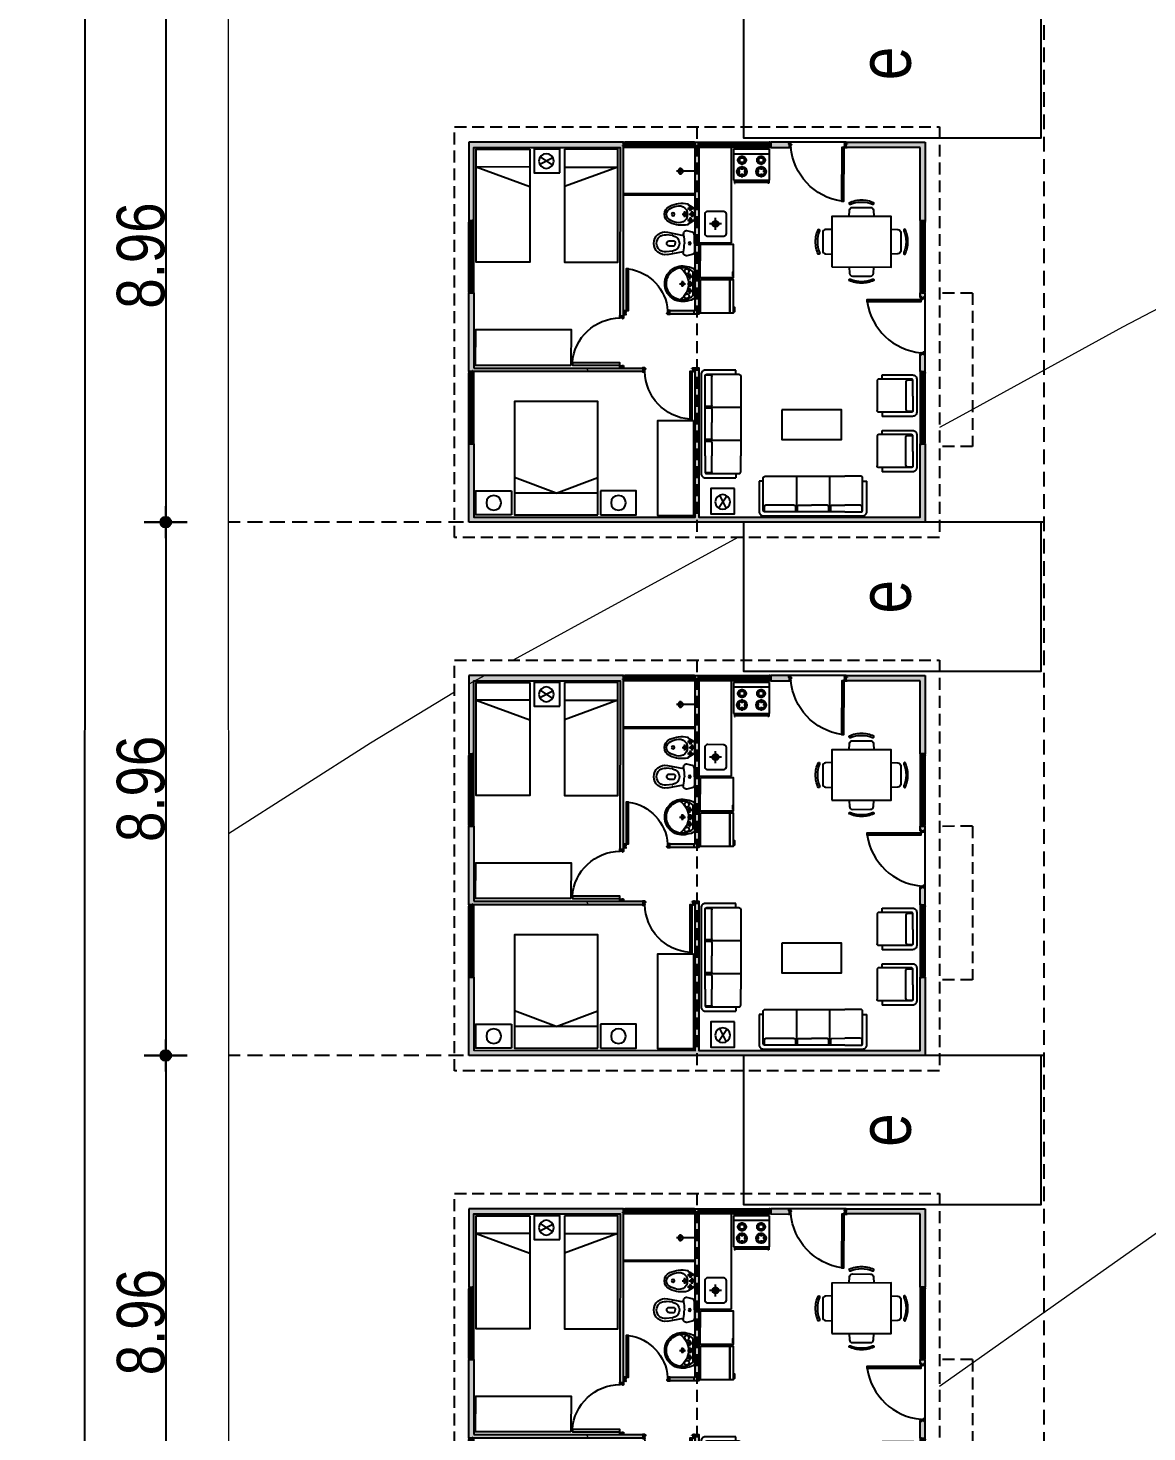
# Model space of a CAD drawing. Header units: inches. Extents: x 203 to 1065, y -1127 to 921.
# Drawn here: x 744.45 to 763.23, y 759.78 to 783.35 of the extents above; entities that cross this region are included whole.
import ezdxf

# ---------------------------------------------------------------- set-up
doc = ezdxf.new("R2010")
doc.units = ezdxf.units.IN
doc.header["$MEASUREMENT"] = 0
doc.header["$PDMODE"] = 35
doc.linetypes.add('DASHED2', pattern=[0.375, 0.25, -0.125])
doc.linetypes.add('HIDDEN', pattern=[0.375, 0.25, -0.125])
for name, color, linetype in [('4-paneles', 3, 'Continuous'), ('4-PUERTA', 3, 'Continuous'), ('4-Ventana', 7, 'Continuous'), ('7-TECHO', 3, 'Continuous'), ('8-MUROS', 4, 'Continuous'), ('9-Equipamiento', 8, 'Continuous'), ('COTAS', 7, 'Continuous'), ('CURVAS', 32, 'Continuous'), ('D2', 40, 'Continuous'), ('Estacionamiento', 8, 'Continuous'), ('Mobiliario', 8, 'Continuous')]:
    doc.layers.add(name, color=color, linetype=linetype)
doc.layers.add('Limite terrenos', color=2, linetype='DASHED2', transparency=0.4)
doc.styles.add('TECHNICLITE', font='techl___.ttf')
doc.dimstyles.new('1-100', dxfattribs={"dimscale": 0, "dimtxt": 0.09, "dimasz": 0.03, "dimexe": 0.12, "dimexo": 0.2, "dimgap": 0.005, "dimtad": 3, "dimzin": 0, "dimdsep": 46, "dimtxsty": 'TECHNICLITE', "dimblk1": 'COTA', "dimblk2": 'COTA', "dimsah": 1, "dimcen": 2.5, "dimse1": 1, "dimse2": 1, "dimclrd": 7, "dimclre": 7, "dimclrt": 7, "dimadec": 0, "dimazin": 0, "dimtfac": 1, "dimtdec": 6, "dimtmove": 2, "dimatfit": 3, "dimldrblk": 'COTA', "dimfxl": 1, "dimtolj": 1, "dimtzin": 0, "dimarcsym": 0})

# ---------------------------------------------------------------- blocks, each defined once
blk = doc.blocks.new('PERFIL PUERTA 1')
for p, q in [((-0.002, 0.04), (0.005, 0.04)), ((-0.002, 0.001), (-0.002, 0.002)), ((0, 0), (-0.002, 0)), ((-0.002, 0), (-0.002, 0)), ((0, 0), (-0.002, 0)), ((0, 0.038), (0.005, 0.038)), ((0, 0.032), (0, 0.038)), ((0, 0.032), (0.041, 0.032)), ((0, 0.024), (0, 0.031)), ((0.042, 0.031), (0, 0.031)), ((0, 0.024), (0.01, 0.024)), ((0, 0.013), (0, 0.023)), ((0.01, 0.023), (0, 0.023)), ((0, 0.009), (0, 0.014)), ((0, 0.001), (0, 0.009)), ((0, 0.001), (0.001, 0.001)), ((0, 0), (0, -0.009)), ((0.001, 0.001), (0.001, -0.009)), ((0.005, 0.038), (0.005, 0.04)), ((0.01, 0.023), (0.01, 0.024)), ((0.037, 0.038), (0.037, 0.04)), ((0.037, 0.04), (0.048, 0.04)), ((0.037, 0.038), (0.041, 0.038)), ((0.041, 0.032), (0.041, 0.038)), ((0.042, 0.031), (0.042, 0.038)), ((0.042, 0.038), (0.058, 0.038)), ((0.046, 0.055), (0.049, 0.055)), ((0.046, 0.052), (0.046, 0.055)), ((0.046, 0.052), (0.047, 0.052)), ((0.046, 0.046), (0.046, 0.049)), ((0.046, 0.049), (0.047, 0.049)), ((0.046, 0.046), (0.048, 0.046)), ((0.047, 0.053), (0.048, 0.053)), ((0.047, 0.052), (0.047, 0.053)), ((0.047, 0.048), (0.047, 0.049)), ((0.047, 0.048), (0.048, 0.048)), ((0.048, 0.048), (0.048, 0.053)), ((0.048, 0.04), (0.048, 0.046)), ((0.049, 0.04), (0.049, 0.055)), ((0.049, 0.04), (0.059, 0.04)), ((0.05, 0.023), (0.05, 0.024)), ((0.05, 0.024), (0.058, 0.024)), ((0.058, 0.023), (0.05, 0.023)), ((0.056, 0.001), (0.058, 0.001)), ((0.056, 0.001), (0.056, -0.009)), ((0.057, 0.031), (0.057, 0.032)), ((0.057, 0.032), (0.058, 0.032)), ((0.058, 0.031), (0.057, 0.031)), ((0.058, 0.032), (0.058, 0.038)), ((0.058, 0.024), (0.058, 0.031)), ((0.058, 0.013), (0.058, 0.023)), ((0.058, 0.009), (0.058, 0.014)), ((0.058, 0.001), (0.058, 0.009)), ((0.058, 0), (0.058, -0.009)), ((0.058, 0), (0.059, 0)), ((0.059, 0), (0.058, 0)), ((0.059, 0), (0.059, 0)), ((0, -0.009), (0.001, -0.009)), ((0.056, -0.009), (0.058, -0.009))]:
    blk.add_line(p, q)
for radius in [0.00228, 0.00128]:
    blk.add_circle((-0.002, 0.042), radius)
for centre, radius, start, end in [((-0.006, 0.008), 0.004, 15.4778, 15.4778), ((-0.006, 0.04), 0.004, 344.5222, 353.5674), ((-0.001, 0.039), 0.000208, 164.5222, 254.3626), ((-0.002, 0.038), 0.000926, 315.0751, 43.9996), ((-0.001, 0.038), 0.000208, 108.652, 250.079), ((-0.002, 0.037), 0.000926, 316.0004, 45.3053), ((-0.002, 0.035), 0.000926, 315.0751, 47.463), ((-0.001, 0.036), 0.000208, 105.6374, 242.4915), ((-0.002, 0.033), 0.000926, 316.0004, 45.3053), ((-0.001, 0.034), 0.000208, 108.652, 250.079), ((-0.006, 0.032), 0.004, 359.3447, 0.6553), ((-0.001, 0.033), 0.000208, 105.6374, 180.6553), ((-0.002, 0.032), 0.000926, 315.0751, 43.9996), ((-0.001, 0.032), 0.000208, 179.3447, 254.3626), ((-0.002, 0.03), 0.000926, 316.0004, 45.3053), ((-0.001, 0.031), 0.000208, 108.652, 250.079), ((-0.001, 0.029), 0.000208, 105.6374, 242.4915), ((-0.002, 0.028), 0.000926, 315.0751, 47.463), ((-0.001, 0.027), 0.000208, 108.652, 250.079), ((-0.002, 0.026), 0.000926, 316.0004, 45.3053), ((-0.006, 0.024), 0.004, 0, 15.4778), ((-0.001, 0.026), 0.000208, 105.6374, 195.4778), ((-0.006, 0.024), 0.004, 344.5222, 0), ((-0.001, 0.023), 0.000208, 164.5222, 254.3626), ((-0.002, 0.023), 0.000926, 315.0751, 43.9996), ((-0.001, 0.022), 0.000208, 108.652, 250.079), ((-0.002, 0.021), 0.000926, 316.0004, 45.3053), ((-0.002, 0.019), 0.000926, 315.0751, 47.463), ((-0.001, 0.02), 0.000208, 105.6374, 242.4915), ((-0.002, 0.017), 0.000926, 316.0004, 45.3053), ((-0.001, 0.018), 0.000208, 108.652, 250.079), ((-0.001, 0.017), 0.000208, 105.6374, 195.4778), ((-0.006, 0.015), 0.004, 8.6374, 15.4778), ((-0.001, 0.016), 0.000208, 164.5222, 254.3626), ((-0.006, 0.017), 0.004, 344.5222, 351.3626), ((-0.002, 0.015), 0.000926, 315.0751, 43.9996), ((-0.001, 0.014), 0.000208, 108.652, 250.079), ((-0.002, 0.013), 0.000926, 316.0004, 45.3053), ((-0.002, 0.011), 0.000926, 315.0751, 47.463), ((-0.001, 0.012), 0.000208, 105.6374, 242.4915), ((-0.001, 0.01), 0.000208, 108.652, 250.079), ((-0.002, 0.01), 0.000926, 316.0004, 45.3053), ((-0.001, 0.009), 0.000208, 164.5222, 254.3626), ((-0.001, 0.009), 0.000208, 105.6374, 195.4778), ((-0.002, 0.008), 0.000926, 315.0751, 43.9996), ((-0.002, 0.006), 0.000926, 316.0004, 45.3053), ((-0.001, 0.007), 0.000208, 108.652, 250.079), ((-0.001, 0.005), 0.000208, 105.6374, 242.4915), ((-0.002, 0.004), 0.000926, 315.0751, 47.463), ((-0.001, 0.003), 0.000208, 108.652, 250.079), ((-0.002, 0.003), 0.000926, 316.0004, 45.3053), ((-0.001, 0.002), 0.000208, 105.6374, 195.4778), ((-0.006, 0), 0.004, 0, 15.4778), ((0.063, 0.04), 0.004, 186.4326, 195.4778), ((0.06, 0.038), 0.000926, 136.0004, 224.9249), ((0.059, 0.039), 0.000208, 285.6374, 15.4778), ((0.059, 0.038), 0.000208, 289.921, 71.348), ((0.06, 0.037), 0.000926, 134.6947, 223.9996), ((0.059, 0.036), 0.000208, 297.5085, 74.3626), ((0.06, 0.035), 0.000926, 132.537, 224.9249), ((0.059, 0.034), 0.000208, 289.921, 71.348), ((0.06, 0.033), 0.000926, 134.6947, 223.9996), ((0.059, 0.033), 0.000208, 359.3447, 74.3626), ((0.059, 0.032), 0.000208, 285.6374, 0.6553), ((0.06, 0.032), 0.000926, 136.0004, 224.9249), ((0.059, 0.031), 0.000208, 289.921, 71.348), ((0.06, 0.03), 0.000926, 134.6947, 223.9996), ((0.06, 0.028), 0.000926, 132.537, 224.9249), ((0.059, 0.029), 0.000208, 297.5085, 74.3626), ((0.06, 0.026), 0.000926, 134.6947, 223.9996), ((0.059, 0.027), 0.000208, 289.921, 71.348), ((0.059, 0.026), 0.000208, 344.5222, 74.3626), ((0.063, 0.024), 0.004, 164.5222, 180), ((0.059, 0.024), 0.000208, 285.6374, 15.4778), ((0.06, 0.023), 0.000926, 136.0004, 224.9249), ((0.063, 0.025), 0.004, 186.4326, 195.4778), ((0.059, 0.022), 0.000208, 289.921, 71.348), ((0.06, 0.021), 0.000926, 134.6947, 223.9996), ((0.059, 0.02), 0.000208, 297.5085, 74.3626), ((0.06, 0.02), 0.000926, 132.537, 224.9249), ((0.059, 0.019), 0.000208, 289.921, 71.348), ((0.06, 0.018), 0.000926, 134.6947, 223.9996), ((0.06, 0.016), 0.000926, 136.0004, 224.9249), ((0.059, 0.017), 0.000208, 285.6374, 0.6553), ((0.059, 0.017), 0.000208, 359.3447, 74.3626), ((0.06, 0.014), 0.000926, 134.6947, 223.9996), ((0.059, 0.015), 0.000208, 289.921, 71.348), ((0.059, 0.014), 0.000208, 297.5085, 74.3626), ((0.06, 0.013), 0.000926, 132.537, 224.9249), ((0.059, 0.012), 0.000208, 289.921, 71.348), ((0.06, 0.011), 0.000926, 134.6947, 223.9996), ((0.063, 0.009), 0.004, 164.5222, 180), ((0.059, 0.01), 0.000208, 344.5222, 74.3626), ((0.063, 0.009), 0.004, 180, 195.4778), ((0.059, 0.008), 0.000208, 285.6374, 15.4778), ((0.06, 0.007), 0.000926, 136.0004, 224.9249), ((0.059, 0.006), 0.000208, 289.921, 71.348), ((0.06, 0.006), 0.000926, 134.6947, 223.9996), ((0.059, 0.005), 0.000208, 297.5085, 74.3626), ((0.06, 0.004), 0.000926, 132.537, 224.9249), ((0.06, 0.002), 0.000926, 134.6947, 223.9996), ((0.059, 0.003), 0.000208, 289.921, 71.348), ((0.059, 0.001), 0.000208, 344.5222, 74.3626), ((0.063, 0), 0.004, 164.5222, 180), ((0.064, 0.032), 0.004, 179.3447, 180.6553), ((0.064, 0.017), 0.004, 179.3447, 180.6553)]:
    blk.add_arc(centre, radius, start, end)
blk = doc.blocks.new('PERFIL PUERTA')
blk.add_lwpolyline([(0.026, -0.008), (0.026, -0.009), (0.025, -0.008), (0.025, -0.009), (0.024, -0.008), (0.024, -0.009), (0.023, -0.008), (0.023, -0.009), (0.022, -0.008), (0.022, -0.009), (0.021, -0.008), (0.021, -0.009), (0.02, -0.008), (0.02, -0.009), (0.019, -0.008), (0.019, -0.009), (0.018, -0.008), (0.018, -0.009), (0.017, -0.008), (0.017, -0.009), (0.016, -0.008), (0.016, -0.009), (0.015, -0.008), (0.015, -0.009), (0.005, -0.009), (0.004, -0.008), (0.004, -0.009), (0.003, -0.008), (0.003, -0.009), (0.002, -0.008), (0.002, -0.009), (0.001, -0.008), (0.001, -0.009), (0, -0.008), (0, -0.009), (-0.001, -0.008), (-0.001, -0.009), (-0.002, -0.008), (-0.002, -0.009), (-0.003, -0.008), (-0.003, -0.009), (-0.004, -0.008), (-0.004, -0.009), (-0.005, -0.008), (-0.005, -0.009), (-0.006, -0.008), (-0.006, -0.009), (-0.007, -0.008), (-0.007, -0.009), (-0.011, -0.009), (-0.011, -0.012), (-0.008, -0.012, -0.414214), (-0.007, -0.013), (-0.007, -0.013), (-0.016, -0.013, 0.414214), (-0.017, -0.014), (-0.017, -0.019), (-0.015, -0.019), (-0.015, -0.021, -1), (-0.016, -0.021), (-0.016, -0.02), (-0.017, -0.02), (-0.017, -0.026), (-0.016, -0.026), (-0.016, -0.025, -1), (-0.015, -0.025), (-0.015, -0.027), (-0.018, -0.027, -0.414214), (-0.019, -0.026), (-0.019, -0.014, 0.414214), (-0.02, -0.013), (-0.032, -0.013), (-0.032, -0.012, 0.194303), (-0.033, -0.011, 0.403853), (-0.033, -0.008, 0.403853), (-0.033, -0.006, 0.403853), (-0.033, -0.003, 0.403853), (-0.033, -0.001, 0.403853), (-0.033, 0.002, 0.403853), (-0.033, 0.004, 0.403853), (-0.033, 0.007, 0.403853), (-0.033, 0.009, 0.403853), (-0.033, 0.012, 0.403853), (-0.033, 0.014, 0.403853), (-0.033, 0.017, 0.403853), (-0.033, 0.019, 0.403853), (-0.033, 0.022, 0.403853), (-0.033, 0.024, 0.194303), (-0.032, 0.026), (-0.032, 0.027), (-0.031, 0.027), (-0.031, 0.017), (-0.031, 0.001, 0.414214), (-0.03, 0), (-0.025, 0, -0.414214), (-0.025, -0.001), (-0.025, -0.001, -0.414214), (-0.025, -0.001), (-0.031, -0.001), (-0.031, -0.007), (-0.029, -0.007), (-0.029, -0.008), (-0.03, -0.008, 0.414214), (-0.031, -0.009), (-0.031, -0.011, 0.414214), (-0.03, -0.012), (-0.013, -0.012, 0.414214), (-0.012, -0.011), (-0.012, -0.009), (-0.012, -0.008, -0.414214), (-0.011, -0.007), (0.031, -0.007), (0.031, -0.001), (0.025, -0.001, -0.414214), (0.025, -0.001), (0.025, -0.001, -0.414214), (0.025, 0), (0.03, 0, 0.414214), (0.031, 0.001), (0.031, 0.017), (0.031, 0.027), (0.032, 0.027), (0.032, 0.026, 0.194303), (0.033, 0.024, 0.403853), (0.033, 0.022, 0.403853), (0.033, 0.019, 0.403853), (0.033, 0.017, 0.403853), (0.033, 0.014, 0.403853), (0.033, 0.012, 0.403853), (0.033, 0.009, 0.403853), (0.033, 0.007, 0.403853), (0.033, 0.004, 0.403853), (0.033, 0.002, 0.403853), (0.033, -0.001, 0.403853), (0.033, -0.003, 0.403853), (0.033, -0.006, 0.403853), (0.033, -0.008, 0.403853), (0.033, -0.011, 0.194303), (0.032, -0.012), (0.032, -0.013), (0.026, -0.013), (0.026, -0.013, -0.414214), (0.027, -0.012), (0.031, -0.012), (0.031, -0.009), (0.027, -0.009)], format="xyb", close=True)
blk = doc.blocks.new('PUERTA 80 C1')
blk.add_lwpolyline([(-0.047, 0.06), (-0.087, 0.06), (-0.087, 0.86), (-0.047, 0.86)], close=True)
at = {"layer": '4-PUERTA', "color": 9}
blk.add_arc((-0.028, 0.049), 0.813, 94.1302, 179.4639, dxfattribs=at)
at = {"rotation": 90}
blk.add_blockref('PERFIL PUERTA', (-0.855, 0.03), dxfattribs=at)
at = {"xscale": -1, "rotation": 90}
blk.add_blockref('PERFIL PUERTA 1', (0, 0.059), dxfattribs=at)
blk = doc.blocks.new('PERFIL VENTANA')
for p, q in [((0, 0.03), (0.019, 0.03)), ((0, 0.03), (0, 0.022)), ((0.001, 0.022), (0, 0.022)), ((0.001, 0.028), (0.001, 0.022)), ((0.001, 0.028), (0.007, 0.028)), ((0.007, -0.028), (0.007, 0.028)), ((0.008, 0.013), (0.008, 0.028)), ((0.008, 0.028), (0.02, 0.028)), ((0.008, 0.013), (0.028, 0.013)), ((0.008, -0.012), (0.008, 0.012)), ((0.008, 0.012), (0.029, 0.012)), ((0.019, 0.034), (0.03, 0.034)), ((0.019, 0.034), (0.019, 0.03)), ((0.02, 0.032), (0.02, 0.028)), ((0.02, 0.032), (0.03, 0.032)), ((0.023, 0.017), (0.023, 0.018)), ((0.023, 0.018), (0.029, 0.018)), ((0.023, 0.017), (0.028, 0.017)), ((0.03, 0.034), (0.03, 0.032)), ((0.001, -0.022), (0, -0.022)), ((0, -0.03), (0, -0.022)), ((0, -0.03), (0.03, -0.03)), ((0.001, -0.028), (0.001, -0.022)), ((0.001, -0.028), (0.007, -0.028)), ((0.008, -0.012), (0.029, -0.012)), ((0.008, -0.028), (0.008, -0.013)), ((0.008, -0.013), (0.028, -0.013)), ((0.008, -0.028), (0.019, -0.028)), ((0.02, -0.026), (0.019, -0.026)), ((0.019, -0.028), (0.019, -0.026)), ((0.02, -0.028), (0.02, -0.026)), ((0.02, -0.028), (0.03, -0.028)), ((0.023, -0.017), (0.023, -0.018)), ((0.023, -0.017), (0.028, -0.017)), ((0.023, -0.018), (0.029, -0.018)), ((0.03, -0.03), (0.03, -0.028))]:
    blk.add_line(p, q)
for centre, radius, start, end in [((0.026, 0.015), 0.00298, 322.3763, 37.6237), ((0.026, 0.015), 0.00441, 312.5645, 47.4355), ((0.026, -0.015), 0.00298, 322.3763, 37.6237), ((0.026, -0.015), 0.00441, 312.5645, 47.4355)]:
    blk.add_arc(centre, radius, start, end)
blk = doc.blocks.new('PERFIL VENTANA2')
for p, q in [((0, 0.007), (-0.033, 0.007)), ((-0.033, 0.007), (-0.033, 0.005)), ((-0.033, 0.005), (-0.032, 0.005)), ((-0.033, 0), (-0.032, 0)), ((-0.033, -0.007), (-0.033, 0)), ((-0.023, 0.006), (-0.032, 0.006)), ((-0.032, 0.006), (-0.032, 0.005)), ((-0.032, -0.006), (-0.032, 0)), ((-0.023, -0.006), (-0.023, 0.006)), ((-0.021, -0.006), (-0.021, 0.006)), ((-0.009, 0.006), (-0.021, 0.006)), ((-0.009, -0.006), (-0.009, 0.006)), ((-0.007, -0.006), (-0.007, 0.006)), ((-0.001, 0.006), (-0.007, 0.006)), ((-0.001, 0.006), (-0.001, -0.006)), ((0, 0.007), (0, -0.007)), ((0, -0.007), (-0.033, -0.007)), ((-0.023, -0.006), (-0.032, -0.006)), ((-0.009, -0.006), (-0.021, -0.006)), ((-0.001, -0.006), (-0.007, -0.006))]:
    blk.add_line(p, q)
blk = doc.blocks.new('VENTANA C1')
for p, q in [((0.017, 0.022), (0.017, 0.019)), ((0.017, 0.022), (0.05, 0.022)), ((0.017, 0.019), (0.018, 0.019)), ((0.017, 0.011), (0.018, 0.011)), ((0.017, 0.011), (0.017, 0.007)), ((0.017, 0.007), (0.05, 0.007)), ((0.018, 0.021), (0.018, 0.019)), ((0.018, 0.021), (0.031, 0.021)), ((0.018, 0.011), (0.018, 0.009)), ((0.018, 0.009), (0.031, 0.009)), ((0.031, 0.009), (0.031, 0.021)), ((0.032, 0.009), (0.032, 0.021)), ((0.032, 0.021), (0.038, 0.021)), ((0.032, 0.009), (0.038, 0.009)), ((0.038, 0.009), (0.038, 0.021)), ((0.04, 0.009), (0.04, 0.021)), ((0.04, 0.021), (0.049, 0.021)), ((0.04, 0.009), (0.049, 0.009)), ((0.049, 0.021), (0.049, 0.02)), ((0.05, 0.02), (0.049, 0.02)), ((0.05, 0.015), (0.049, 0.015)), ((0.049, 0.009), (0.049, 0.015)), ((0.05, 0.022), (0.05, 0.02)), ((0.05, 0.007), (0.05, 0.015)), ((1.168, -0.007), (1.168, -0.015)), ((1.201, -0.007), (1.168, -0.007)), ((1.168, -0.02), (1.169, -0.02)), ((1.168, -0.022), (1.168, -0.02)), ((1.201, -0.022), (1.168, -0.022)), ((1.169, -0.009), (1.169, -0.015)), ((1.178, -0.009), (1.169, -0.009)), ((1.169, -0.021), (1.169, -0.02)), ((1.178, -0.021), (1.169, -0.021)), ((1.178, -0.009), (1.178, -0.021)), ((1.18, -0.009), (1.18, -0.021)), ((1.186, -0.009), (1.18, -0.009)), ((1.186, -0.021), (1.18, -0.021)), ((1.186, -0.009), (1.186, -0.021)), ((1.2, -0.009), (1.187, -0.009)), ((1.187, -0.009), (1.187, -0.021)), ((1.2, -0.021), (1.187, -0.021)), ((1.2, -0.011), (1.2, -0.009)), ((1.201, -0.011), (1.2, -0.011)), ((1.2, -0.021), (1.2, -0.019)), ((1.201, -0.019), (1.2, -0.019)), ((1.201, -0.011), (1.201, -0.007)), ((1.201, -0.022), (1.201, -0.019))]:
    blk.add_line(p, q)
for points in [[(0.607, 0.006), (0.615, 0.006), (0.615, -0.007), (0.607, -0.007)], [(0.608, 0.005), (0.614, 0.005), (0.614, -0.005), (0.608, -0.005)]]:
    blk.add_lwpolyline(points, close=True)
at = {"layer": '4-Ventana', "color": 8}
for p, q in [((0.008, 0.003), (0.607, 0.003)), ((0.02, 0.028), (1.202, 0.028)), ((0.03, 0.034), (1.192, 0.034)), ((0.615, 0.003), (1.214, 0.003)), ((0.008, -0.003), (0.607, -0.003)), ((0.02, -0.026), (1.202, -0.026)), ((0.03, -0.03), (1.192, -0.03)), ((0.615, -0.003), (1.214, -0.003))]:
    blk.add_line(p, q, dxfattribs=at)
at = {"layer": '4-Ventana'}
for points in [[(0.046, 0.02), (0.587, 0.02), (0.587, 0.015), (0.046, 0.015)], [(0.625, -0.015), (1.174, -0.015), (1.174, -0.02), (0.625, -0.02)]]:
    blk.add_lwpolyline(points, close=True, dxfattribs=at)
for name, p in [('PERFIL VENTANA', (0, 0)), ('PERFIL VENTANA2', (0.615, 0.015))]:
    blk.add_blockref(name, p)
at = {"xscale": -1}
blk.add_blockref('PERFIL VENTANA', (1.222, 0), dxfattribs=at)
at = {"rotation": 180}
blk.add_blockref('PERFIL VENTANA2', (0.598, -0.015), dxfattribs=at)
blk = doc.blocks.new('BANDEROLA C1')
at = {"color": 8}
for p, q in [((0.008, 0.003), (0.621, 0.003)), ((0.02, 0.028), (1.202, 0.028)), ((0.03, 0.034), (1.192, 0.034)), ((0.03, 0.032), (1.192, 0.032)), ((0.63, 0.003), (1.214, 0.003)), ((0.008, -0.003), (0.621, -0.003)), ((0.02, -0.026), (1.202, -0.026)), ((0.03, -0.03), (1.192, -0.03)), ((0.63, -0.003), (1.214, -0.003))]:
    blk.add_line(p, q, dxfattribs=at)
for p, q in [((0.017, 0.022), (0.017, 0.019)), ((0.017, 0.022), (0.051, 0.022)), ((0.017, 0.019), (0.019, 0.019)), ((0.017, 0.011), (0.017, 0.007)), ((0.017, 0.011), (0.019, 0.011)), ((0.017, 0.007), (0.051, 0.007)), ((0.019, 0.021), (0.019, 0.019)), ((0.019, 0.021), (0.032, 0.021)), ((0.019, 0.011), (0.019, 0.009)), ((0.019, 0.009), (0.032, 0.009)), ((0.032, 0.009), (0.032, 0.021)), ((0.033, 0.009), (0.033, 0.021)), ((0.033, 0.021), (0.039, 0.021)), ((0.033, 0.009), (0.039, 0.009)), ((0.039, 0.009), (0.039, 0.021)), ((0.04, 0.009), (0.04, 0.021)), ((0.04, 0.021), (0.049, 0.021)), ((0.04, 0.009), (0.049, 0.009)), ((0.049, 0.021), (0.049, 0.02)), ((0.051, 0.02), (0.049, 0.02)), ((0.051, 0.015), (0.049, 0.015)), ((0.049, 0.009), (0.049, 0.015)), ((0.051, 0.022), (0.051, 0.02)), ((0.051, 0.007), (0.051, 0.015)), ((1.171, -0.007), (1.171, -0.015)), ((1.204, -0.007), (1.171, -0.007)), ((1.171, -0.015), (1.172, -0.015)), ((1.171, -0.02), (1.172, -0.02)), ((1.171, -0.022), (1.171, -0.02)), ((1.204, -0.022), (1.171, -0.022)), ((1.172, -0.009), (1.172, -0.015)), ((1.181, -0.009), (1.172, -0.009)), ((1.172, -0.021), (1.172, -0.02)), ((1.181, -0.021), (1.172, -0.021)), ((1.181, -0.009), (1.181, -0.021)), ((1.183, -0.009), (1.183, -0.021)), ((1.188, -0.009), (1.183, -0.009)), ((1.188, -0.021), (1.183, -0.021)), ((1.188, -0.009), (1.188, -0.021)), ((1.202, -0.009), (1.19, -0.009)), ((1.19, -0.009), (1.19, -0.021)), ((1.202, -0.021), (1.19, -0.021)), ((1.202, -0.011), (1.202, -0.009)), ((1.204, -0.011), (1.202, -0.011)), ((1.202, -0.021), (1.202, -0.019)), ((1.204, -0.019), (1.202, -0.019)), ((1.204, -0.011), (1.204, -0.007)), ((1.204, -0.022), (1.204, -0.019))]:
    blk.add_line(p, q)
for points in [[(0.042, 0.02), (0.601, 0.02), (0.601, 0.015), (0.042, 0.015)], [(0.639, -0.015), (1.178, -0.015), (1.178, -0.02), (0.639, -0.02)]]:
    blk.add_lwpolyline(points, close=True, dxfattribs=at)
for points in [[(0.621, 0.006), (0.63, 0.006), (0.63, -0.007), (0.621, -0.007)], [(0.622, 0.005), (0.628, 0.005), (0.628, -0.005), (0.622, -0.005)]]:
    blk.add_lwpolyline(points, close=True)
for name, p in [('PERFIL VENTANA', (0, 0)), ('PERFIL VENTANA2', (0.63, 0.015))]:
    blk.add_blockref(name, p)
at = {"xscale": -1}
blk.add_blockref('PERFIL VENTANA', (1.222, 0), dxfattribs=at)
at = {"rotation": 180}
blk.add_blockref('PERFIL VENTANA2', (0.612, -0.015), dxfattribs=at)
blk = doc.blocks.new('*U54')
at = {"layer": '4-paneles'}
blk.add_lwpolyline([(-1.18, -0.03), (-0.754, -0.03), (-0.754, 0.03), (-1.18, 0.03)], close=True, dxfattribs=at)
at = {"layer": '4-PUERTA'}
blk.add_lwpolyline([(-0.045, 0.03), (-0.085, 0.03), (-0.085, 0.73), (-0.045, 0.73)], close=True, dxfattribs=at)
at = {"layer": '4-PUERTA', "color": 9}
blk.add_arc((0.018, -0.023), 0.76, 97.8162, 176.2807, dxfattribs=at)
at = {"rotation": 90}
for name, p in [('PERFIL PUERTA', (-0.753, 0)), ('PERFIL PUERTA 1', (0, -0.031))]:
    blk.add_blockref(name, p, dxfattribs=at)
blk = doc.blocks.new('PUERTA 90')
at = {"layer": '4-PUERTA'}
blk.add_lwpolyline([(-0.045, 0.03), (-0.085, 0.03), (-0.085, 0.93), (-0.045, 0.93)], close=True, dxfattribs=at)
at = {"layer": '4-PUERTA', "color": 252}
blk.add_arc((0.063, -0.066), 1.007, 98.4244, 174.7413, dxfattribs=at)
at = {"rotation": 90}
for name, p in [('PERFIL PUERTA', (-0.953, 0)), ('PERFIL PUERTA 1', (0, -0.031))]:
    blk.add_blockref(name, p, dxfattribs=at)
blk = doc.blocks.new('COCINA1')
at = {"linetype": 'Continuous'}
for p, q in [((0, 0.304), (0, -0.304)), ((0.52, 0.304), (0, 0.304)), ((0.08, 0.304), (0.08, -0.304)), ((0.184, 0.24), (0.184, 0.184)), ((0.376, 0.256), (0.376, 0.192)), ((0.52, -0.304), (0.52, 0.304)), ((0.52, 0.288), (0.568, 0.288)), ((0.568, 0.272), (0.52, 0.272)), ((0.544, 0.272), (0.544, -0.272)), ((0.552, -0.272), (0.552, 0.272)), ((0.56, 0.272), (0.56, -0.272)), ((0.568, 0.288), (0.568, 0.272)), ((0.104, 0.16), (0.16, 0.16)), ((0.184, 0.136), (0.184, 0.08)), ((0.208, 0.16), (0.264, 0.16)), ((0.28, 0.16), (0.344, 0.16)), ((0.376, 0.128), (0.376, 0.064)), ((0.408, 0.16), (0.472, 0.16)), ((0.104, -0.16), (0.16, -0.16)), ((0.184, -0.136), (0.184, -0.08)), ((0.184, -0.24), (0.184, -0.184)), ((0.208, -0.16), (0.264, -0.16)), ((0.28, -0.16), (0.344, -0.16)), ((0.376, -0.128), (0.376, -0.064)), ((0.376, -0.256), (0.376, -0.192)), ((0.408, -0.16), (0.472, -0.16)), ((0, -0.304), (0.52, -0.304)), ((0.568, -0.272), (0.52, -0.272)), ((0.52, -0.288), (0.568, -0.288)), ((0.568, -0.288), (0.568, -0.272))]:
    blk.add_line(p, q, dxfattribs=at)
for centre, radius in [((0.376, 0.16), 0.084), ((0.184, 0.16), 0.068), ((0.184, 0.16), 0.044), ((0.376, 0.16), 0.06), ((0.184, -0.16), 0.068), ((0.184, -0.16), 0.044), ((0.376, -0.16), 0.084), ((0.376, -0.16), 0.06)]:
    blk.add_circle(centre, radius, dxfattribs=at)
blk = doc.blocks.new('HEL1-PL')
for points in [[(2, -41), (73, -41), (73, 41), (2, 41)], [(75, -41), (82, -41), (82, 41), (75, 41)], [(84.3, 37.3), (86.6, 37.3), (86.6, 27.4), (84.3, 27.4)]]:
    blk.add_lwpolyline(points, close=True)
blk = doc.blocks.new('1sillon3c')
at = {"color": 0}
for p, q in [((0.16, 0.819), (0.071, 0.819)), ((0.18, 0.799), (0.18, 0.534)), ((0.58, 0.834), (0.58, 0.904)), ((0.18, 0.313), (0.18, 0.534)), ((0.16, 0.293), (0.064, 0.293)), ((0.664, 0.278), (0.064, 0.278)), ((0.16, 0.263), (0.071, 0.263)), ((0.18, 0.243), (0.18, -0.022)), ((0.18, -0.243), (0.18, -0.022)), ((0.16, -0.263), (0.064, -0.263)), ((0.664, -0.278), (0.064, -0.278)), ((0.16, -0.293), (0.064, -0.293)), ((0.18, -0.313), (0.18, -0.799)), ((0.16, -0.819), (0.071, -0.819)), ((0.58, -0.834), (0.58, -0.904))]:
    blk.add_line(p, q, dxfattribs=at)
for points in [[(0.58, -0.904), (0.07, -0.904, -0.414214), (0, -0.834), (0, 0.834), (0, 0.834, -0.414214), (0.07, 0.904), (0.58, 0.904, -0.42137)], [(0.064, 0.534), (0.064, 0.804, -0.414214), (0.094, 0.834), (0.634, 0.834, -0.414214), (0.664, 0.804)], [(0.664, 0.804), (0.664, 0.534, -0.37482)], [(0.064, 0.534), (0.064, -0.804, 0.414214), (0.094, -0.834), (0.634, -0.834, 0.414214), (0.664, -0.804)], [(0.664, -0.804), (0.664, 0.534, 0.129153)]]:
    blk.add_lwpolyline(points, format="xyb", dxfattribs=at)
for centre, start, end in [((0.16, 0.799), 0, 90), ((0.16, 0.313), 270, 0), ((0.16, 0.243), 0, 90), ((0.16, -0.243), 270, 0), ((0.16, -0.313), 0, 90), ((0.16, -0.799), 270, 0)]:
    blk.add_arc(centre, 0.02, start, end, dxfattribs=at)
blk = doc.blocks.new('sillon solo')
at = {"layer": '9-Equipamiento'}
for p, q in [((-0.278, 0.579), (-0.348, 0.579)), ((0.278, 0.58), (0.348, 0.58)), ((-0.263, 0.16), (-0.263, 0.064)), ((-0.243, 0.18), (0.243, 0.18)), ((0.263, 0.16), (0.263, 0.071))]:
    blk.add_line(p, q, dxfattribs=at)
for points in [[(0.348, 0.58), (0.348, 0.07, -0.414214), (0.278, 0), (-0.278, 0), (-0.278, 0, -0.414214), (-0.348, 0.07), (-0.348, 0.579, -0.42137)], [(-0.008, 0.064), (-0.248, 0.064, -0.414214), (-0.278, 0.094), (-0.278, 0.634, -0.414214), (-0.248, 0.664)], [(0.248, 0.664), (-0.248, 0.664, 0.129153)], [(-0.008, 0.064), (0.248, 0.064, 0.414214), (0.278, 0.094), (0.278, 0.634, 0.414214), (0.248, 0.664)]]:
    blk.add_lwpolyline(points, format="xyb", dxfattribs=at)
for centre, start, end in [((-0.243, 0.16), 90.0034, 180.0034), ((0.243, 0.16), 0.0034, 90.0034)]:
    blk.add_arc(centre, 0.02, start, end, dxfattribs=at)
blk = doc.blocks.new('Bidetnordico')
at = {"color": 0}
for p, q in [((0, -0.08), (0, 0.02)), ((-0.15, -0.06), (-0.05, -0.06)), ((-0.1, -0.11), (-0.1, -0.01)), ((-0.05, -0.03), (0.05, -0.03)), ((-0.05, -0.15), (0.05, -0.15)), ((0, -0.2), (0, -0.1)), ((0.05, -0.06), (0.15, -0.06)), ((0.1, -0.11), (0.1, -0.01))]:
    blk.add_line(p, q, dxfattribs=at)
blk.add_lwpolyline([(0.139, -0.407, 0.159269), (0.175, -0.1), (0.16, -0.09), (0.1, 0.01), (-0.1, 0.01), (-0.16, -0.09), (-0.175, -0.1, 0.159269), (-0.139, -0.407, 0.638069)], format="xyb", close=True, dxfattribs=at)
for centre in [(-0.1, -0.06), (0, -0.03), (0, -0.15), (0.1, -0.06), (0, -0.35)]:
    blk.add_circle(centre, 0.025, dxfattribs=at)
for centre, radius, start, end in [((0, -0.25), 0.144, 357.5047, 182.4953), ((0.237, -0.212), 0.383, 186.6217, 207.0756), ((0, -0.35), 0.11, 199.2276, 340.7724), ((-0.237, -0.212), 0.383, 332.9244, 353.3783)]:
    blk.add_arc(centre, radius, start, end, dxfattribs=at)
blk = doc.blocks.new('Inodmochila')
at = {"color": 8}
for p, q in [((-0.189, -0.374), (-0.135, -0.106)), ((0.189, -0.374), (0.135, -0.106)), ((-0.131, -0.29), (-0.144, -0.395)), ((0.131, -0.29), (0.144, -0.395))]:
    blk.add_line(p, q, dxfattribs=at)
for points in [[(0, 0.079), (-0.14, 0.079, 0.352711), (-0.189, 0.04), (-0.208, -0.049, 0.541684), (-0.144, -0.108, -0.060637), (0, -0.091, -0.187796)], [(0, 0.079), (0.14, 0.079, -0.352711), (0.189, 0.04), (0.208, -0.049, -0.541684), (0.144, -0.108, 0.060637), (0, -0.091, 0.187796)], [(-0.043, -0.346), (-0.043, -0.268, -0.414214), (-0.023, -0.248), (0, -0.248)], [(0.043, -0.346), (0.043, -0.268, 0.414214), (0.023, -0.248), (0, -0.248)]]:
    blk.add_lwpolyline(points, format="xyb", dxfattribs=at)
for radius in [0.0189, 0.0189, 0.0139]:
    blk.add_circle((0, 0), radius, dxfattribs=at)
for centre, radius, start, end in [((0, -0.305), 0.132, 90, 173.2167), ((0, -0.305), 0.132, 6.7833, 90), ((0, -0.412), 0.193, 168.6739, 270), ((0, -0.412), 0.193, 141.6916, 142.0334), ((0, -0.412), 0.145, 173.2166, 270), ((-0.002, -0.345), 0.0412, 179.6418, 272.6053), ((0.002, -0.345), 0.0412, 267.3947, 0.3582), ((0, -0.412), 0.193, 270, 11.3261), ((0, -0.412), 0.145, 270, 6.7834), ((0, -0.412), 0.193, 37.9666, 38.3084)]:
    blk.add_arc(centre, radius, start, end, dxfattribs=at)
blk = doc.blocks.new('Lavatnordico')
at = {"color": 8}
for p, q in [((0.2, -0.027), (-0.2, -0.027)), ((-0.17, -0.08), (-0.07, -0.08)), ((-0.12, -0.13), (-0.12, -0.03)), ((-0.05, -0.07), (0.05, -0.07)), ((-0.05, -0.2), (0.05, -0.2)), ((0, -0.12), (0, -0.02)), ((0, -0.25), (0, -0.15)), ((0.07, -0.08), (0.17, -0.08)), ((0.12, -0.13), (0.12, -0.03))]:
    blk.add_line(p, q, dxfattribs=at)
for points in [[(0.246, 0), (-0.246, 0, 0.098119), (-0.29, -0.121, 0.494177), (0, -0.5, 0.494177), (0.29, -0.121, 0.098119)], [(-0.24, -0.156, 0.110975), (-0.229, -0.164, 0.102816), (-0.215, -0.167, 0.093051), (-0.2, -0.165, 0.087156), (-0.186, -0.157, 0.087156), (-0.176, -0.144, 0.093051), (-0.171, -0.13, 0.102816), (-0.172, -0.116, 0.110975), (-0.178, -0.104, 0.110975), (-0.189, -0.096, 0.102816), (-0.203, -0.092, 0.093051), (-0.218, -0.095, 0.087156), (-0.232, -0.103, 0.087156), (-0.242, -0.115, 0.093051), (-0.247, -0.129, 0.102816), (-0.246, -0.144, 0.110975)], [(0.24, -0.156, -0.110975), (0.229, -0.164, -0.102816), (0.215, -0.167, -0.093051), (0.2, -0.165, -0.087156), (0.186, -0.157, -0.087156), (0.176, -0.144, -0.093051), (0.171, -0.13, -0.102816), (0.172, -0.116, -0.110975), (0.178, -0.104, -0.110975), (0.189, -0.096, -0.102816), (0.203, -0.092, -0.093051), (0.218, -0.095, -0.087156), (0.232, -0.103, -0.087156), (0.242, -0.115, -0.093051), (0.247, -0.129, -0.102816), (0.246, -0.144, -0.110975)]]:
    blk.add_lwpolyline(points, format="xyb", close=True, dxfattribs=at)
for centre, radius in [((-0.12, -0.08), 0.025), ((0, -0.07), 0.025), ((0, -0.2), 0.025), ((0, -0.2), 0.02), ((0.12, -0.08), 0.025)]:
    blk.add_circle(centre, radius, dxfattribs=at)
for centre, radius, start, end in [((0, -0.2), 0.273, 164.4705, 270), ((0, -0.418), 0.318, 32.4176, 147.5824), ((0.089, -0.278), 0.382, 139.0798, 156.7648), ((0, -0.2), 0.273, 270, 15.5295), ((-0.089, -0.278), 0.382, 23.2352, 40.9202)]:
    blk.add_arc(centre, radius, start, end, dxfattribs=at)
blk = doc.blocks.new('2 Dorm')
at = {"layer": '8-MUROS'}
h = blk.add_hatch(color=252, dxfattribs=at)
h.dxf.hatch_style = 1
h.paths.add_polyline_path([(6.513, -7.547), (6.467, -4.95), (3.553, -5.001), (3.553, -5.001), (3.554, -5.061), (6.382, -5.011), (6.425, -7.465), (5.194, -7.487), (5.196, -7.57)])
h.paths.add_polyline_path([(2.721, -7.53), (2.671, -4.69), (2.611, -4.691), (2.662, -7.615), (3.984, -7.592), (3.983, -7.508)])
h.paths.add_polyline_path([(0.219, -7.574), (0.154, -3.858), (2.659, -3.814), (2.658, -3.754), (0.153, -3.798), (0.088, -0.082), (1.318, -0.061), (1.317, 0.023), (0, 0), (0.134, -7.659), (1.45, -7.636), (1.449, -7.552)])
h.paths.add_polyline_path([(3.568, -4.226), (3.628, -4.225), (3.62, -3.797), (6.391, -3.749), (6.446, -3.748), (6.445, -3.688), (3.559, -3.738)])
h.paths.add_polyline_path([(3.775, -0.018), (3.842, -0.017), (3.84, 0.067), (3.774, 0.066)])
h.paths.add_polyline_path([(2.53, -0.04), (2.825, -0.034), (2.824, 0.049), (2.529, 0.044)])
h.paths.add_polyline_path([(6.294, 0.026), (6.316, -1.216), (6.402, -1.214), (6.379, 0.111), (5.062, 0.088), (5.064, 0.005)])
h = blk.add_hatch(color=252, dxfattribs=at)
h.dxf.hatch_style = 1
h.paths.add_polyline_path([(6.332, -2.166), (6.338, -2.478), (6.424, -2.476), (6.419, -2.164)])
at = {"color": 8}
for p, q in [((2.824, 0.049), (3.774, 0.066)), ((6.402, -1.214), (6.419, -2.164))]:
    blk.add_line(p, q, dxfattribs=at)
at = {"layer": '7-TECHO', "linetype": 'HIDDEN', "ltscale": 0.8}
for p, q in [((3.834, 0.861), (1.256, 0.816)), ((1.256, 0.816), (1.266, 0.263)), ((3.834, 0.861), (3.843, 0.308)), ((6.634, 0.357), (-0.263, 0.236)), ((-0.263, 0.236), (-0.121, -7.904)), ((6.776, -7.784), (6.634, 0.357)), ((6.705, -3.714), (-0.192, -3.834)), ((-0.121, -7.904), (6.776, -7.784))]:
    blk.add_line(p, q, dxfattribs=at)
at = {"layer": '8-MUROS', "color": 4}
for p, q in [((2.529, 0.044), (2.824, 0.049)), ((3.774, 0.066), (3.85, 0.067)), ((3.85, 0.067), (3.852, -0.016)), ((6.379, 0.111), (5.062, 0.088)), ((5.062, 0.088), (5.064, 0.005)), ((5.064, 0.005), (6.294, 0.026)), ((6.294, 0.026), (6.316, -1.216)), ((6.402, -1.214), (6.379, 0.111)), ((2.53, -0.04), (2.825, -0.034)), ((3.775, -0.018), (3.852, -0.016)), ((6.316, -1.216), (6.402, -1.214)), ((6.338, -2.478), (6.332, -2.166)), ((6.419, -2.164), (6.424, -2.476)), ((6.424, -2.476), (6.338, -2.478)), ((2.671, -4.69), (2.611, -4.691)), ((2.611, -4.691), (2.662, -7.615)), ((2.721, -7.53), (2.671, -4.69)), ((3.983, -7.508), (2.721, -7.53)), ((3.984, -7.592), (3.983, -7.508)), ((2.662, -7.615), (3.984, -7.592))]:
    blk.add_line(p, q, dxfattribs=at)
at = {"layer": '8-MUROS', "color": 251}
for p, q in [((5.064, 0.005), (3.852, -0.016)), ((2.54, -0.039), (1.318, -0.061)), ((6.338, -2.478), (6.359, -3.69)), ((1.449, -7.552), (2.661, -7.531)), ((3.983, -7.508), (5.194, -7.487))]:
    blk.add_line(p, q, dxfattribs=at)
at = {"layer": '8-MUROS', "color": 8}
for p, q in [((5.58, -3.763), (5.601, -4.965)), ((5.96, -3.757), (5.965, -4.07)), ((5.901, -4.003), (6.027, -4.001))]:
    blk.add_line(p, q, dxfattribs=at)
at = {"layer": '8-MUROS', "color": 4}
for points in [[(0.134, -7.659), (1.45, -7.636), (1.449, -7.552), (0.219, -7.574), (0.154, -3.858), (2.659, -3.814), (2.658, -3.754), (0.153, -3.798), (0.088, -0.082), (1.318, -0.061), (1.317, 0.023), (0, 0), (0.134, -7.659)], [(2.53, -0.04), (2.529, 0.044)], [(2.825, -0.034), (2.824, 0.049)], [(3.775, -0.018), (3.774, 0.066)], [(6.332, -2.166), (6.419, -2.164)], [(6.391, -3.749), (6.446, -3.748), (6.445, -3.688), (3.559, -3.738), (3.568, -4.226), (3.628, -4.225), (3.62, -3.797), (6.391, -3.749)], [(6.513, -7.547), (5.196, -7.57), (5.194, -7.487), (6.425, -7.465), (6.382, -5.011), (3.554, -5.061), (3.553, -5.001), (3.553, -5.001), (6.467, -4.95), (6.513, -7.547)]]:
    blk.add_lwpolyline(points, dxfattribs=at)
at = {"layer": '8-MUROS', "color": 8}
blk.add_circle((5.964, -4.002), 0.039, dxfattribs=at)
at = {"layer": '9-Equipamiento'}
for p, q in [((4.749, -3.168), (6.349, -3.14)), ((4.759, -3.718), (4.749, -3.168)), ((6.349, -3.14), (6.359, -3.69)), ((5.56, -3.764), (5.581, -4.965)), ((6.36, -3.75), (6.381, -4.951))]:
    blk.add_line(p, q, dxfattribs=at)
for points in [[(5.239, -3.6), (5.253, -3.6), (5.265, -3.594), (5.274, -3.585), (5.282, -3.576), (5.288, -3.564), (5.288, -3.553), (5.283, -3.3), (5.283, -3.288), (5.277, -3.277), (5.268, -3.265), (5.259, -3.256), (5.247, -3.254), (5.233, -3.251), (4.904, -3.257), (4.889, -3.26), (4.877, -3.263), (4.869, -3.272), (4.86, -3.284), (4.857, -3.296), (4.855, -3.308), (4.859, -3.56), (4.862, -3.572), (4.865, -3.583), (4.874, -3.592), (4.883, -3.601), (4.895, -3.606), (4.91, -3.606), (5.239, -3.6)], [(4.971, -3.432), (5.171, -3.428)], [(5.021, -3.431), (5.024, -3.443), (5.027, -3.454), (5.034, -3.463), (5.039, -3.469), (5.051, -3.474), (5.063, -3.48), (5.078, -3.48), (5.092, -3.474), (5.104, -3.468), (5.113, -3.456), (5.116, -3.45), (5.118, -3.441), (5.121, -3.429), (5.118, -3.415), (5.115, -3.409), (5.112, -3.4), (5.103, -3.391), (5.091, -3.383), (5.076, -3.38), (5.061, -3.38), (5.05, -3.383), (5.038, -3.392), (5.032, -3.398), (5.027, -3.404), (5.024, -3.416), (5.021, -3.431)], [(5.033, -3.431), (5.033, -3.442), (5.039, -3.454), (5.048, -3.463), (5.057, -3.466), (5.069, -3.468), (5.078, -3.468), (5.089, -3.465), (5.098, -3.459), (5.104, -3.453), (5.11, -3.441), (5.112, -3.429), (5.109, -3.418), (5.103, -3.406), (5.097, -3.397), (5.088, -3.395), (5.076, -3.392), (5.067, -3.389), (5.056, -3.392), (5.047, -3.398), (5.038, -3.407), (5.033, -3.419), (5.033, -3.431)], [(5.069, -3.33), (5.073, -3.53)]]:
    blk.add_lwpolyline(points, dxfattribs=at)
at = {"layer": 'CURVAS', "lineweight": 0}
blk.add_lwpolyline([(2.688, -5.636), (2.627, -5.61)], dxfattribs=at)
at = {"layer": 'Mobiliario'}
for p, q in [((0.512, -3.445), (0.288, -3.337)), ((0.298, -3.462), (0.502, -3.32)), ((6.053, -5.051), (5.742, -5.956)), ((6.069, -5.951), (6.053, -5.051)), ((0.62, -5.438), (0.22, -5.445)), ((0.581, -5.485), (0.605, -6.885)), ((0.593, -6.185), (0.846, -5.481)), ((0.593, -6.185), (0.871, -6.88)), ((6.245, -6.354), (6.103, -6.15)), ((6.228, -6.14), (6.12, -6.364)), ((6.095, -7.433), (5.752, -6.538)), ((6.079, -6.533), (6.095, -7.433)), ((0.646, -6.931), (0.246, -6.938))]:
    blk.add_line(p, q, dxfattribs=at)
for points in [[(4.925, -0.25), (4.925, -0.252, -0.536397), (4.898, -0.271, 0.201961), (4.533, -0.278, -0.536397), (4.505, -0.26), (4.505, -0.257, -0.108787), (4.714, -0.207, -0.108787)], [(4.082, -1.207), (4.084, -1.206, 0.536397), (4.102, -1.178, -0.201961), (4.096, -0.814, 0.536397), (4.077, -0.787), (4.074, -0.787, 0.108787), (4.032, -0.997, 0.108787)], [(5.381, -1.184), (5.379, -1.184, -0.536397), (5.36, -1.156, 0.201961), (5.354, -0.792, -0.536397), (5.371, -0.764), (5.374, -0.764, -0.108787), (5.424, -0.973, -0.108787)], [(4.95, -1.706), (4.95, -1.704, 0.536397), (4.922, -1.686, -0.201961), (4.558, -1.692, 0.536397), (4.53, -1.711), (4.53, -1.714, 0.108787), (4.741, -1.756, 0.108787)]]:
    blk.add_lwpolyline(points, format="xyb", close=True, dxfattribs=at)
for points in [[(4.927, -0.475), (4.92, -0.371, 0.398895), (4.869, -0.324), (4.564, -0.33, 0.398895), (4.515, -0.378), (4.511, -0.482)], [(4.306, -1.201), (4.202, -1.197, -0.398895), (4.154, -1.148), (4.149, -0.843, -0.398895), (4.195, -0.792), (4.299, -0.785)], [(5.156, -1.186), (5.26, -1.178, 0.398895), (5.307, -1.128), (5.301, -0.823, 0.398895), (5.253, -0.774), (5.149, -0.77)], [(4.944, -1.482), (4.941, -1.585, -0.398895), (4.892, -1.634), (4.587, -1.639, -0.398895), (4.536, -1.593), (4.529, -1.489)]]:
    blk.add_lwpolyline(points, format="xyb", dxfattribs=at)
for points in [[(4.312, -1.493), (4.294, -0.493), (5.144, -0.478), (5.161, -1.478)], [(1.929, -2.371), (1.429, -2.38), (1.412, -1.38), (1.912, -1.371)], [(0.622, -3.187), (0.628, -3.587), (0.202, -3.594), (0.195, -3.194)], [(4.733, -3.691), (4.723, -3.141), (4.16, -3.151), (4.169, -3.701)], [(4.185, -3.159), (4.185, -3.143), (4.253, -3.141), (4.253, -3.157)], [(1.777, -3.856), (0.177, -3.884), (0.188, -4.484), (1.787, -4.456)], [(6.369, -5.945), (4.469, -5.979), (4.453, -5.079), (6.353, -5.046)], [(0.221, -5.491), (2.12, -5.458), (2.145, -6.858), (0.245, -6.891)], [(2.737, -5.898), (2.765, -7.498), (3.365, -7.487), (3.337, -5.887)], [(5.97, -6.03), (6.37, -6.023), (6.378, -6.45), (5.978, -6.457)], [(6.379, -6.527), (4.479, -6.561), (4.495, -7.46), (6.395, -7.427)]]:
    blk.add_lwpolyline(points, close=True, dxfattribs=at)
for points in [[(0.22, -5.445), (0.209, -4.845), (0.609, -4.838), (0.62, -5.438)], [(0.246, -6.938), (0.256, -7.538), (0.656, -7.531), (0.646, -6.931)]]:
    blk.add_lwpolyline(points, dxfattribs=at)
for centre in [(0.4, -3.391), (0.415, -5.141), (6.174, -6.252), (0.451, -7.234)]:
    blk.add_circle(centre, 0.124, dxfattribs=at)
at = {"layer": '4-PUERTA', "xscale": -1, "rotation": 181}
blk.add_blockref('PUERTA 90', (3.786, 0.024), dxfattribs=at)
at = {"layer": '4-PUERTA'}
for name, p, rotation in [('PUERTA 90', (6.342, -1.204), 91.21741319215062), ('PUERTA 80 C1', (2.656, -3.816), 90.99999999999994), ('*U54', (3.611, -5), 271.0000000000001), ('PUERTA 80 C1', (2.677, -5.016), 181)]:
    blk.add_blockref(name, p, dxfattribs=dict(at, rotation=rotation))
at = {"layer": '4-Ventana'}
for name, p, rotation in [('VENTANA C1', (1.312, -0.009), 1.000000000000049), ('VENTANA C1', (3.845, 0.035), 1.000000000000049), ('BANDEROLA C1', (6.411, -3.739), 271.0000000000001)]:
    blk.add_blockref(name, p, dxfattribs=dict(at, rotation=rotation))
at = {"layer": '4-Ventana', "xscale": -1}
for p, rotation in [((6.411, -3.699), 271), ((3.978, -7.557), 181), ((1.45, -7.604), 181)]:
    blk.add_blockref('VENTANA C1', p, dxfattribs=dict(at, rotation=rotation))
at = {"layer": '9-Equipamiento'}
for name, p, rotation in [('Bidetnordico', (5.237, -3.79), 0.9999999999066422), ('Lavatnordico', (4.071, -3.8), 0.9999999999892982), ('Inodmochila', (4.75, -3.868), 1.000000000090656)]:
    blk.add_blockref(name, p, dxfattribs=dict(at, rotation=rotation))
at = {"layer": 'Mobiliario', "xscale": -1}
for name, p, rotation in [('sillon solo', (1.196, -0.12), 181), ('sillon solo', (2.127, -0.103), 181), ('COCINA1', (6.312, -2.804), 0.9999999999999964)]:
    blk.add_blockref(name, p, dxfattribs=dict(at, rotation=rotation))
at = {"layer": 'Mobiliario'}
for p, rotation in [((0.141, -1.88), 0.9932765473327502), ((1.715, -3.729), 90.99327654733273)]:
    blk.add_blockref('1sillon3c', p, dxfattribs=dict(at, rotation=rotation))
at = {"layer": 'Mobiliario', "xscale": 0.006875000000945874, "yscale": 0.006875000000945874, "zscale": 0.006875000000945874, "rotation": 90.99999999999994}
blk.add_blockref('HEL1-PL', (3.858, -3.72), dxfattribs=at)
blk = doc.blocks.new('COTA')
h = blk.add_hatch(color=256)
edge = h.paths.add_edge_path()
edge.add_arc((0, 0), 0.5, 0, 360)
for p, q in [((0, 2), (0, -2)), ((-1.5, 0), (1.5, 0))]:
    blk.add_line(p, q)
blk.add_circle((0, 0), 0.5)
blk = doc.blocks.new('*D56')
at = {"layer": 'COTAS', "color": 7, "lineweight": -2, "transparency": 16777216}
blk.add_line((746.757, 783.831), (746.758, 775.236), dxfattribs=at)
at = {"layer": 'Defpoints', "color": 0, "transparency": 16777216}
for p in [(747.813, 784.011), (746.758, 775.056), (747.814, 775.056)]:
    blk.add_point(p, dxfattribs=at)
at = {"layer": 'COTAS', "color": 7, "lineweight": -2, "transparency": 16777216, "xscale": 0.18, "yscale": 0.18, "zscale": 0.18}
for p, rotation in [((746.757, 784.011), 90.00219993562315), ((746.758, 775.056), 270.0021999356231)]:
    blk.add_blockref('COTA', p, dxfattribs=dict(at, rotation=rotation))
at = {"layer": 'COTAS', "color": 7, "transparency": 16777216, "insert": (746.342, 779.533), "char_height": 0.8, "attachment_point": 5, "rotation": 90.0022, "style": 'TECHNICLITE'}
blk.add_mtext('\\A1;8.96', dxfattribs=at)
blk = doc.blocks.new('*D57')
at = {"layer": 'COTAS', "color": 7, "lineweight": -2, "transparency": 16777216}
blk.add_line((746.758, 774.876), (746.758, 766.281), dxfattribs=at)
at = {"layer": 'Defpoints', "color": 0, "transparency": 16777216}
for p in [(747.814, 775.056), (746.758, 766.101), (747.814, 766.101)]:
    blk.add_point(p, dxfattribs=at)
at = {"layer": 'COTAS', "color": 7, "lineweight": -2, "transparency": 16777216, "xscale": 0.18, "yscale": 0.18, "zscale": 0.18}
for p, rotation in [((746.758, 775.056), 90.00219993562392), ((746.758, 766.101), 270.0021999356239)]:
    blk.add_blockref('COTA', p, dxfattribs=dict(at, rotation=rotation))
at = {"layer": 'COTAS', "color": 7, "transparency": 16777216, "insert": (746.342, 770.578), "char_height": 0.8, "attachment_point": 5, "rotation": 90.0022, "style": 'TECHNICLITE'}
blk.add_mtext('\\A1;8.96', dxfattribs=at)
blk = doc.blocks.new('*D58')
at = {"layer": 'COTAS', "color": 7, "lineweight": -2, "transparency": 16777216}
blk.add_line((746.758, 765.921), (746.758, 757.326), dxfattribs=at)
at = {"layer": 'Defpoints', "color": 0, "transparency": 16777216}
for p in [(747.814, 766.101), (746.758, 757.146), (747.814, 757.146)]:
    blk.add_point(p, dxfattribs=at)
at = {"layer": 'COTAS', "color": 7, "lineweight": -2, "transparency": 16777216, "xscale": 0.18, "yscale": 0.18, "zscale": 0.18}
for p, rotation in [((746.758, 766.101), 90.00380926700606), ((746.758, 757.146), 270.003809267006)]:
    blk.add_blockref('COTA', p, dxfattribs=dict(at, rotation=rotation))
at = {"layer": 'COTAS', "color": 7, "transparency": 16777216, "insert": (746.343, 761.623), "char_height": 0.8, "attachment_point": 5, "rotation": 90.0038, "style": 'TECHNICLITE'}
blk.add_mtext('\\A1;8.96', dxfattribs=at)
blk = doc.blocks.new('*D116')
at = {"layer": 'COTAS', "color": 7, "lineweight": -2, "transparency": 16777216}
blk.add_line((745.363, 632.543), (745.411, 800.259), dxfattribs=at)
at = {"layer": 'Defpoints', "color": 0, "transparency": 16777216}
for p in [(745.411, 800.439), (748.94, 800.438), (748.892, 632.362)]:
    blk.add_point(p, dxfattribs=at)
at = {"layer": 'COTAS', "color": 7, "lineweight": -2, "transparency": 16777216, "xscale": 0.18, "yscale": 0.18, "zscale": 0.18}
for p, rotation in [((745.411, 800.439), 89.98356313215639), ((745.363, 632.363), 269.9835631321563)]:
    blk.add_blockref('COTA', p, dxfattribs=dict(at, rotation=rotation))
at = {"layer": 'COTAS', "color": 7, "transparency": 16777216, "insert": (744.972, 716.401), "char_height": 0.8, "attachment_point": 5, "rotation": 89.9836, "style": 'TECHNICLITE'}
blk.add_mtext('\\A1;168.07', dxfattribs=at)

msp = doc.modelspace()

# ---------------------------------------------------------------- linework, layer by layer
at = {"color": 4, "lineweight": 0}
msp.add_line((747.819, 632.366), (747.813, 800.442), dxfattribs=at)
at = {"layer": 'CURVAS', "color": 41, "lineweight": 0}
for points in [[(771.548, 782.749), (770.929, 782.452), (766.342, 780.173), (762.823, 778.33), (760.138, 776.858), (759.747, 776.645)], [(756.36, 774.797), (752.589, 772.74)], [(752.114, 772.481), (751.846, 772.334)], [(751.605, 772.203), (750.198, 771.343), (747.814, 769.821)]]:
    msp.add_lwpolyline(points, dxfattribs=at)
at = {"layer": 'CURVAS', "lineweight": 0}
msp.add_lwpolyline([(780.278, 773.573), (777.907, 772.273), (775.086, 770.729), (772.104, 768.981), (768.865, 766.907), (765.369, 764.51), (762.212, 762.281), (759.992, 760.715), (759.747, 760.543)], dxfattribs=at)
at = {"layer": 'Estacionamiento'}
for points in [[(756.456, 784.011), (756.456, 781.511), (761.456, 781.511), (761.456, 784.011)], [(756.456, 775.056), (756.456, 772.556), (761.456, 772.556), (761.456, 775.056)], [(756.456, 766.101), (756.456, 763.601), (761.456, 763.601), (761.456, 766.101)]]:
    msp.add_lwpolyline(points, close=True, dxfattribs=at)
at = {"layer": 'Limite terrenos'}
for p, q in [((761.506, 645.903), (761.506, 784.011)), ((761.506, 775.056), (747.814, 775.056)), ((761.506, 766.101), (747.814, 766.101))]:
    msp.add_line(p, q, dxfattribs=at)

# ---------------------------------------------------------------- block references
at = {"layer": 'D2', "xscale": -1, "rotation": 270.9999999999995}
for p in [(759.506, 775.056), (759.506, 766.101), (759.506, 757.146)]:
    msp.add_blockref('2 Dorm', p, dxfattribs=at)

# ---------------------------------------------------------------- texts
at = {"layer": 'Estacionamiento', "style": 'TECHNICLITE'}
for p in [(759.266, 782.478), (759.266, 773.523), (759.266, 764.568)]:
    msp.add_text('e', height=0.883, rotation=90.0023, dxfattribs=at).set_placement(p)

# ---------------------------------------------------------------- dimensions: what is measured, and where the dimension line sits
at = {"layer": 'COTAS'}
dim = msp.add_aligned_dim(p1=(748.892, 632.362), p2=(748.94, 800.438), distance=3.528, text='168.07', dimstyle='1-100', override={"dimscale": 1, "dimtxt": 0.8, "dimasz": 0.18}, dxfattribs=at)
dim.commit()
dim.dimension.update_dxf_attribs({"geometry": '*D116', "text_midpoint": (744.972, 716.401)})
for p1, p2, distance, picture, middle in [((747.813, 784.011), (747.814, 775.056), -1.056, '*D56', (746.342, 779.533)), ((747.81364063, 775.055699032), (747.813984467, 766.100699032), -1.0560668, '*D57', (746.342219434, 770.578142529)), ((747.8139, 766.1007), (747.8145, 757.1457), -1.0561, '*D58', (746.3426, 761.6231))]:
    dim = msp.add_aligned_dim(p1=p1, p2=p2, distance=distance, dimstyle='1-100', override={"dimscale": 1, "dimtxt": 0.8, "dimasz": 0.18, "dimtad": 4}, dxfattribs=at)
    dim.commit()
    dim.dimension.update_dxf_attribs({"geometry": picture, "text_midpoint": middle})

doc.saveas('drawing.dxf')
